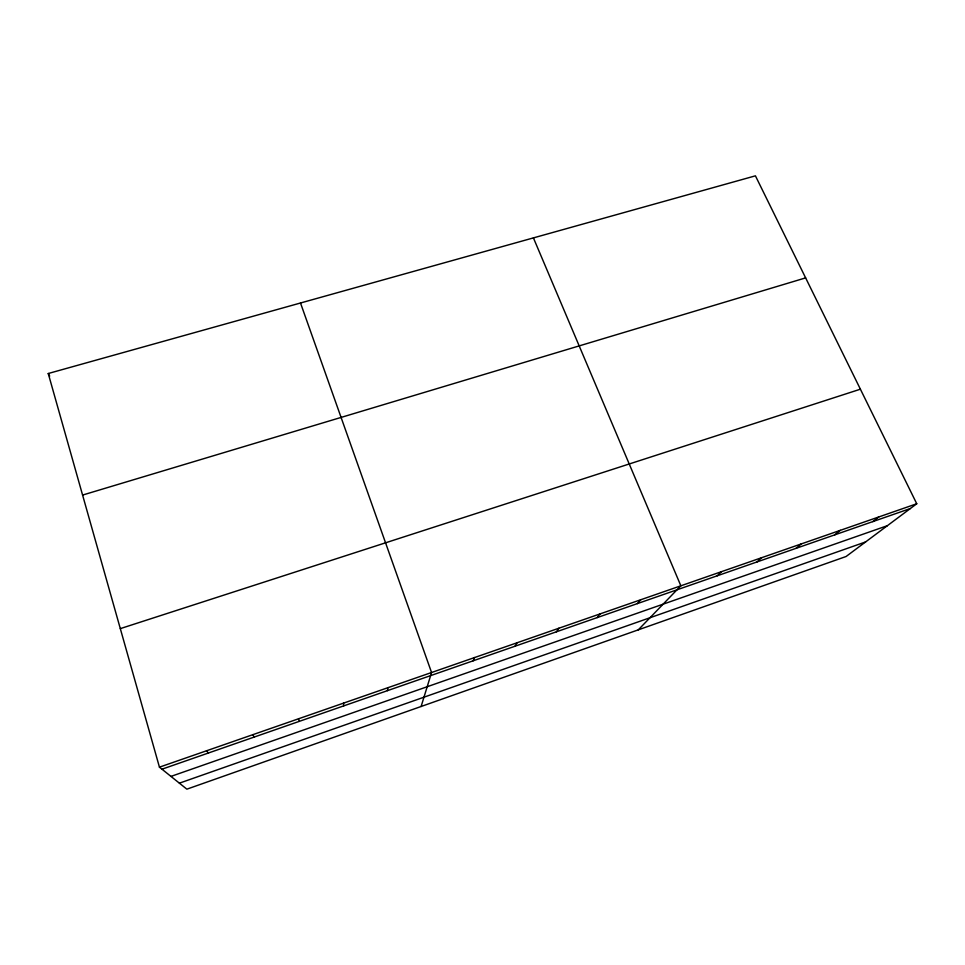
<?xml version="1.0" encoding="UTF-8"?>
<svg xmlns="http://www.w3.org/2000/svg" width="965" height="965" viewBox="0 0 965 965"><rect width="100%" height="100%" fill="white"/><g stroke="black" fill="none" stroke-linecap="round" stroke-linejoin="round"><path stroke-width="1.45" d="M387.46 690.65L387.87 687.707M421.114 706.489L431.56 672.521L300.501 302.998M473.127 660.82L474.611 657.539M515.057 646.212L517.047 642.774M556.395 631.81L558.88 628.227M597.154 617.612L600.109 613.885M637.346 603.62L640.772 599.748M638.299 629.843L680.856 585.803L533.416 237.897M717.248 575.791L721.579 571.642M756.946 561.956L761.723 557.673M796.101 548.325L801.3 543.91M834.701 534.875L840.322 530.328M872.782 521.619L878.801 516.951M916.75 503.754L846.088 556.503L186.86 789.165L159.442 767.163L48.25 373.515L755.426 175.835L916.75 503.754L159.442 767.163M179.394 783.17L865.593 541.944M170.962 776.403L887.354 525.696M161.975 769.189L910.345 508.531M120.311 628.625L860.394 389.197M82.58 495.069L805.63 277.884M206.51 750.794L208.416 753.014M48.25 373.515L49.685 376.097M252.878 734.667L254.169 737.079M298.547 718.78L299.259 721.374M343.54 703.135L343.673 705.91"/></g></svg>
